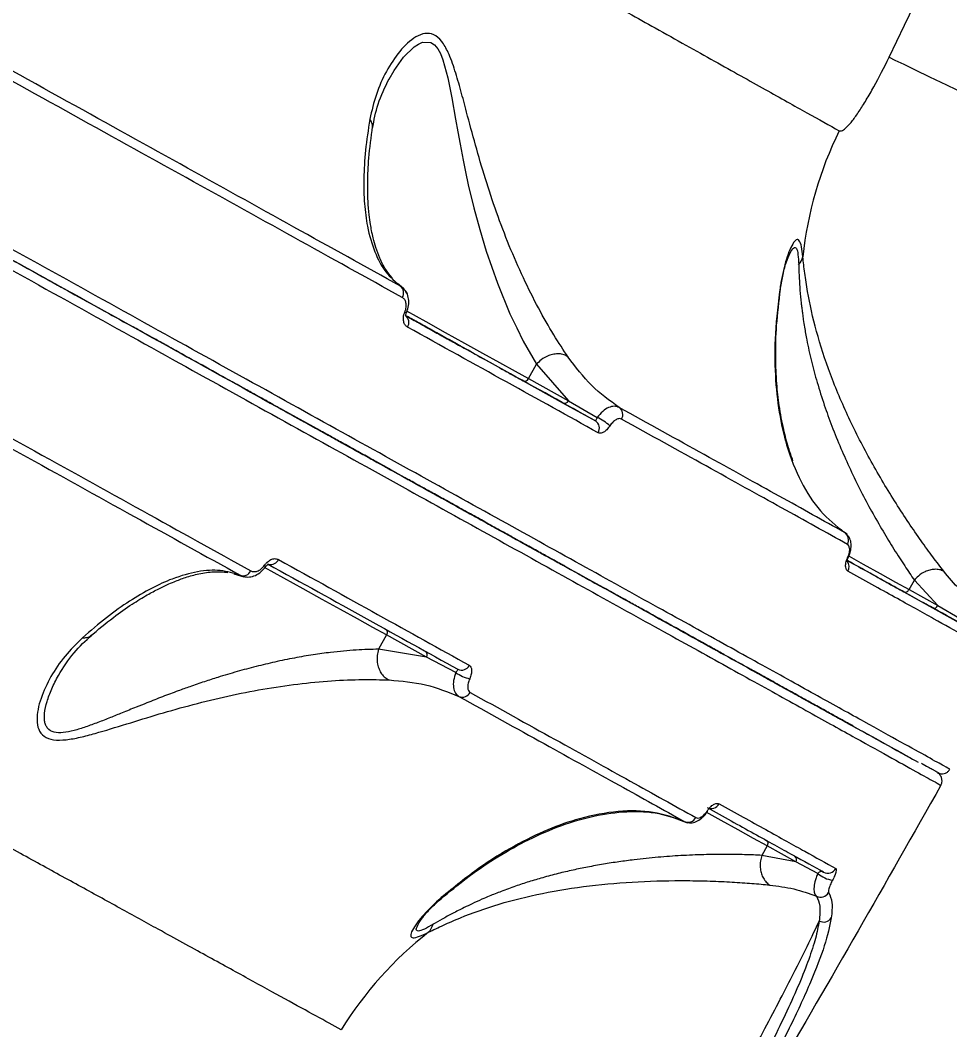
# Model space of a CAD drawing. Header units: millimetres. Extents: x -5713 to 5719, y -6024 to 5481.
# Drawn here: x 2126.2 to 2227.7, y 815.4 to 925.7 of the extents above; entities that cross this region are included whole.
import ezdxf

# ---------------------------------------------------------------- set-up
doc = ezdxf.new("R2010")
doc.units = ezdxf.units.MM
for name, color, linetype in [('DIKOM_ОБЪЕКТ', 7, 'Continuous'), ('DIKOM_РАЗМЕР_ЗОНА', 7, 'Continuous'), ('DIKOM_РАЗМЕР_ОБЪЕКТА', 7, 'Continuous')]:
    doc.layers.add(name, color=color, linetype=linetype)
doc.styles.add('style1', font='arial.ttf', dxfattribs={"width": 0.8})
doc.dimstyles.new('1-50', dxfattribs={"dimtxt": 300, "dimasz": 200, "dimexe": 100, "dimexo": 0, "dimgap": 100, "dimtad": 1, "dimdec": 0, "dimtxsty": 'style1', "dimcen": 0, "dimclrd": 7, "dimclre": 7, "dimadec": 1, "dimazin": 2, "dimtfac": 1, "dimtdec": 0, "dimtmove": 1, "dimatfit": 3, "dimfxl": 0, "dimlwd": 25, "dimlwe": 18, "dimarcsym": 0})

# ---------------------------------------------------------------- blocks, each defined once
blk = doc.blocks.new('*D16')
at = {"layer": 'Defpoints', "color": 0, "transparency": 16777216}
for p in [(2713.82, 2377.67), (-3598.04, -60.3), (-3598.04, -5183.86)]:
    blk.add_point(p, dxfattribs=at)
at = {"layer": 'DIKOM_РАЗМЕР_ОБЪЕКТА', "color": 7, "lineweight": 18, "transparency": 16777216}
for p, q in [((2713.82, 2377.67), (2713.82, -5283.86)), ((-3598.04, -60.3), (-3598.04, -5283.86))]:
    blk.add_line(p, q, dxfattribs=at)
at = {"layer": 'DIKOM_РАЗМЕР_ОБЪЕКТА', "color": 7, "lineweight": 25, "transparency": 16777216}
blk.add_line((2513.82, -5183.86), (-3398.04, -5183.86), dxfattribs=at)
at = {"layer": 'DIKOM_РАЗМЕР_ОБЪЕКТА', "color": 7, "transparency": 16777216}
for points in [[(-3398.04, -5150.53), (-3398.04, -5217.2), (-3598.04, -5183.86)], [(2513.82, -5150.53), (2513.82, -5217.2), (2713.82, -5183.86)]]:
    blk.add_solid(points, dxfattribs=at)
at = {"layer": 'DIKOM_РАЗМЕР_ОБЪЕКТА', "color": 0, "transparency": 16777216, "insert": (-444.93, -4930.59), "char_height": 300, "attachment_point": 5, "style": 'style1'}
blk.add_mtext('6300', dxfattribs=at)
blk = doc.blocks.new('*D15')
at = {"layer": 'Defpoints', "color": 0, "transparency": 16777216}
for p in [(-612.28, 3980.94), (4699.87, 3980.94), (684.19, -2271.39)]:
    blk.add_point(p, dxfattribs=at)
at = {"layer": 'DIKOM_РАЗМЕР_ОБЪЕКТА', "color": 7, "lineweight": 18, "transparency": 16777216}
for p, q in [((-612.28, 3980.94), (4799.87, 3980.94)), ((684.19, -2271.39), (4799.87, -2271.39))]:
    blk.add_line(p, q, dxfattribs=at)
at = {"layer": 'DIKOM_РАЗМЕР_ОБЪЕКТА', "color": 7, "lineweight": 25, "transparency": 16777216}
blk.add_line((4699.87, -2071.39), (4699.87, 3780.94), dxfattribs=at)
at = {"layer": 'DIKOM_РАЗМЕР_ОБЪЕКТА', "color": 7, "transparency": 16777216}
for points in [[(4666.54, 3780.94), (4733.21, 3780.94), (4699.87, 3980.94)], [(4666.54, -2071.39), (4733.21, -2071.39), (4699.87, -2271.39)]]:
    blk.add_solid(points, dxfattribs=at)
at = {"layer": 'DIKOM_РАЗМЕР_ОБЪЕКТА', "color": 0, "transparency": 16777216, "insert": (4446.7, 2209.88), "char_height": 300, "attachment_point": 5, "rotation": 90, "style": 'style1'}
blk.add_mtext('6250', dxfattribs=at)
blk = doc.blocks.new('*D14')
at = {"layer": 'Defpoints', "color": 0, "transparency": 16777216}
for p in [(3820.87, 1133.89), (-5713.04, -129.05), (3820.87, -5924.39)]:
    blk.add_point(p, dxfattribs=at)
at = {"layer": 'DIKOM_РАЗМЕР_ЗОНА', "color": 7, "lineweight": 18, "transparency": 16777216}
for p, q in [((3820.87, 1133.89), (3820.87, -6024.39)), ((-5713.04, -129.05), (-5713.04, -6024.39))]:
    blk.add_line(p, q, dxfattribs=at)
at = {"layer": 'DIKOM_РАЗМЕР_ЗОНА', "color": 7, "lineweight": 25, "transparency": 16777216}
blk.add_line((-5513.04, -5924.39), (3620.87, -5924.39), dxfattribs=at)
at = {"layer": 'DIKOM_РАЗМЕР_ЗОНА', "color": 7, "transparency": 16777216}
for points in [[(-5513.04, -5891.06), (-5513.04, -5957.73), (-5713.04, -5924.39)], [(3620.87, -5891.06), (3620.87, -5957.73), (3820.87, -5924.39)]]:
    blk.add_solid(points, dxfattribs=at)
at = {"layer": 'DIKOM_РАЗМЕР_ЗОНА', "color": 0, "transparency": 16777216, "insert": (-409.5, -5671.22), "char_height": 300, "attachment_point": 5, "style": 'style1'}
blk.add_mtext('9600', dxfattribs=at)
blk = doc.blocks.new('*D13')
at = {"layer": 'Defpoints', "color": 0, "transparency": 16777216}
for p in [(-612.24, 5480.95), (971.69, -4271.39), (5619.37, -4271.39)]:
    blk.add_point(p, dxfattribs=at)
at = {"layer": 'DIKOM_РАЗМЕР_ЗОНА', "color": 7, "lineweight": 18, "transparency": 16777216}
for p, q in [((-612.24, 5480.95), (5719.37, 5480.95)), ((971.69, -4271.39), (5719.37, -4271.39))]:
    blk.add_line(p, q, dxfattribs=at)
at = {"layer": 'DIKOM_РАЗМЕР_ЗОНА', "color": 7, "lineweight": 25, "transparency": 16777216}
blk.add_line((5619.37, 5280.95), (5619.37, -4071.39), dxfattribs=at)
at = {"layer": 'DIKOM_РАЗМЕР_ЗОНА', "color": 7, "transparency": 16777216}
for points in [[(5586.04, 5280.95), (5652.71, 5280.95), (5619.37, 5480.95)], [(5586.04, -4071.39), (5652.71, -4071.39), (5619.37, -4271.39)]]:
    blk.add_solid(points, dxfattribs=at)
at = {"layer": 'DIKOM_РАЗМЕР_ЗОНА', "color": 0, "transparency": 16777216, "insert": (5366.2, 2209.88), "char_height": 300, "attachment_point": 5, "rotation": 90, "style": 'style1'}
blk.add_mtext('9750', dxfattribs=at)

msp = doc.modelspace()

# ---------------------------------------------------------------- linework, layer by layer
at = {"layer": 'DIKOM_ОБЪЕКТ', "color": 7, "linetype": 'Continuous', "lineweight": 15}
for p, q in [((2168.08, 896.36), (2167.42, 896.92)), ((2209.19, 896.13), (2209.22, 896.28)), ((2181.72, 886.53), (2182.58, 888.09)), ((2182.58, 888.09), (2182.58, 888.09)), ((2182.58, 888.09), (2186.08, 884.11)), ((2181.14, 886.28), (2185.5, 883.86)), ((2181.72, 886.53), (2186.08, 884.11)), ((2186.08, 884.11), (2189.22, 882.27)), ((2158.96, 880.85), (2154.21, 883.48)), ((2185.5, 883.86), (2189.03, 881.9)), ((2216.49, 869.54), (2216.17, 869.77)), ((2149.52, 865.22), (2150.63, 864.89)), ((2150.23, 865.06), (2150.68, 864.92)), ((2189.94, 863.67), (2188.74, 864.34)), ((2223.27, 863.49), (2223.84, 864.51)), ((2223.84, 864.52), (2223.84, 864.51)), ((2223.84, 864.51), (2226.41, 861.75)), ((2222.69, 863.24), (2225.83, 861.5)), ((2223.27, 863.49), (2226.41, 861.75)), ((2225.83, 861.5), (2228.95, 859.77)), ((2226.41, 861.75), (2228.76, 860.37)), ((2166.2, 858.54), (2165.34, 856.98)), ((2170.57, 856.12), (2166.2, 858.54)), ((2165.34, 856.98), (2165.34, 856.98)), ((2170.57, 856.12), (2165.34, 856.98)), ((2173.79, 854.43), (2170.57, 856.12)), ((2198.72, 838.18), (2199.05, 838.09)), ((2207.76, 835.5), (2207.19, 834.48)), ((2210.89, 833.77), (2207.76, 835.5)), ((2207.19, 834.48), (2207.19, 834.48)), ((2210.89, 833.77), (2207.19, 834.48)), ((2213.31, 832.5), (2210.89, 833.77)), ((2213.92, 832.66), (2213.73, 832.77)), ((2213.92, 832.66), (2213.77, 832.68)), ((2172.51, 830.05), (2172.62, 830.15))]:
    msp.add_line(p, q, dxfattribs=at)
at = {"layer": 'DIKOM_ОБЪЕКТ', "color": 7, "linetype": 'Continuous', "lineweight": 15, "flags": 128}
for points in [[(2166.49, 919.2), (2167.03, 920.16), (2168.07, 921.6), (2169.21, 922.73), (2169.69, 923.05), (2170.13, 923.24), (2171.04, 923.22), (2171.45, 922.96), (2171.81, 922.53), (2172.1, 922), (2172.37, 921.32), (2172.91, 919.35), (2173.34, 917.16), (2173.75, 914.85), (2173.99, 913.47), (2174.24, 912.12), (2174.58, 910.36), (2174.84, 909.09), (2175.14, 907.68), (2175.74, 905.18), (2176.38, 902.8), (2177.09, 900.45), (2178.31, 896.94), (2179.69, 893.61), (2180.42, 892.05), (2181.14, 890.62), (2182.58, 888.09), (2182.58, 888.09)], [(2221.09, 921.61), (2221.72, 921.3), (2222.68, 920.84), (2223.94, 920.23), (2225.51, 919.47), (2227.36, 918.58), (2229.48, 917.56), (2231.84, 916.41), (2234.44, 915.16), (2237.23, 913.81), (2240.21, 912.37), (2243.34, 910.87), (2246.59, 909.3), (2249.93, 907.68), (2253.33, 906.04), (2256.77, 904.38)], [(2168.39, 893.92), (2168.39, 893.91), (2170.51, 892.74), (2172.63, 891.56), (2174.71, 890.41), (2176.7, 889.31), (2178.56, 888.28), (2180.24, 887.34), (2181.72, 886.53)], [(2168.21, 893.79), (2168.27, 893.78), (2168.32, 893.77), (2168.36, 893.77), (2168.39, 893.77), (2168.41, 893.78), (2168.41, 893.79)], [(2216.72, 867.13), (2218.25, 866.27), (2220.11, 865.24), (2221.8, 864.31), (2223.27, 863.49)], [(2152.88, 866.14), (2152.93, 866.1), (2152.96, 866.06), (2152.98, 866.02), (2153, 866), (2152.99, 865.98), (2152.99, 865.98)], [(2166.2, 858.54), (2164.73, 859.36), (2163.04, 860.29), (2161.19, 861.32), (2159.2, 862.42), (2157.12, 863.57), (2155, 864.75), (2152.89, 865.92)], [(2207.76, 835.5), (2206.28, 836.32), (2204.6, 837.26), (2202.74, 838.29), (2201.12, 839.18)]]:
    msp.add_lwpolyline(points, dxfattribs=at)
at = {"layer": 'DIKOM_ОБЪЕКТ', "color": 7, "linetype": 'Continuous', "lineweight": 15}
for centre, radius, start, end in [((1168.94, 1429.62), 1168.37, 334.22698, 358.53069), ((2251.89, 895.64), 40.44, 153.6751, 174.0489), ((2209.85, 900.24), 1.87, 316.5918, 347.3577), ((2167.15, 895.89), 0.93, 326.7874, 51.7643), ((2167.73, 892.66), 0.922, 326.4618, 54.9117), ((2185.66, 884.28), 0.454, 249.258, 337.3702), ((2191.06, 882.6), 0.951, 328.5224, 54.4672), ((2188.51, 881.11), 0.943, 328.0932, 57.0874), ((2187.37, 878.09), 4.58, 45.4659, 66.1854), ((2215.68, 868.92), 0.977, 330.3698, 56.9132), ((2153.56, 867.18), 0.951, 257.803, 334.7701), ((2215.72, 865.98), 0.999, 330.9161, 38.4223), ((2216.57, 867.07), 0.0781, 263.93, 323.4347), ((2150.54, 865.93), 0.93, 250.2355, 335.2126), ((2225.99, 861.93), 0.454, 249.258, 337.3702), ((2170.2, 856.38), 0.454, 324.6297, 52.7422), ((2176.36, 858.21), 4.58, 235.8143, 256.5345), ((2174.4, 855.64), 0.943, 244.9124, 333.9068), ((2174.49, 852.7), 0.951, 247.5327, 333.4776), ((2225.87, 842.62), 1, 45.4999, 61), ((2226.84, 844.37), 1, 241, 256.5001), ((2201.66, 840.57), 0.976, 242.4187, 331.7281), ((2201.17, 839.29), 0.0781, 338.5659, 38.0709), ((2199.13, 839.07), 0.977, 245.0867, 331.6302), ((2210.52, 834.03), 0.454, 324.6297, 52.7422), ((2215.36, 834.82), 3.09, 228.5941, 261.5105), ((2214.4, 833.53), 0.993, 241.3774, 330.7032), ((2213.61, 830.92), 1.01, 243.769, 329.6784), ((2169.48, 827.42), 1.87, 314.6423, 345.4083), ((2213.92, 828.22), 1.02, 242.282, 326.3849), ((2195.67, 794.2), 40.44, 127.9511, 148.3249)]:
    msp.add_arc(centre, radius, start, end, dxfattribs=at)
for points, knots in [([(1767.39, 1165.68), (1771.96, 1163.09), (1781.1, 1157.88), (1795.1, 1149.92), (1809.31, 1141.86), (1823.72, 1133.68), (1837.38, 1125.95), (1850.27, 1118.65), (1862.36, 1111.82), (1874.58, 1104.91), (1886.91, 1097.95), (1899.34, 1090.94), (1911.63, 1084.01), (1923.77, 1077.17), (1935.77, 1070.41), (1947.83, 1063.63), (1959.91, 1056.83), (1972.01, 1050.03), (1983.34, 1043.66), (1993.9, 1037.73), (2003.69, 1032.23), (2013.45, 1026.76), (2023.17, 1021.3), (2032.83, 1015.88), (2042.43, 1010.49), (2053.89, 1004.07), (2067.1, 996.67), (2081.86, 988.4), (2096.25, 980.34), (2108.18, 973.66), (2117.85, 968.25), (2125.42, 964.01), (2132.81, 959.88), (2139.99, 955.86), (2146.96, 951.96), (2153.69, 948.2), (2160.86, 944.19), (2168.34, 940.01), (2175.97, 935.74), (2183.08, 931.76), (2189.65, 928.09), (2196.08, 924.5), (2202.18, 921.09), (2207.7, 918.01), (2212.32, 915.43), (2214.54, 914.19), (2215.65, 913.57)], [0, 0, 0, 0, 0.024718, 0.049515, 0.074391, 0.099345, 0.124377, 0.144774, 0.16533, 0.186043, 0.206915, 0.227945, 0.249133, 0.269402, 0.289871, 0.31054, 0.331409, 0.352479, 0.373749, 0.391165, 0.408738, 0.426465, 0.444349, 0.462387, 0.480582, 0.498931, 0.528679, 0.558843, 0.589422, 0.620418, 0.638318, 0.656354, 0.674526, 0.692834, 0.711278, 0.729858, 0.748574, 0.773322, 0.798256, 0.823376, 0.848682, 0.874173, 0.905376, 0.936748, 0.968289, 1, 1, 1, 1]), ([(2227.71, 843.88), (2227.58, 843.95), (2227.32, 844.1), (2225.46, 845.13), (2222.55, 846.74), (2218.53, 848.97), (2213.47, 851.78), (2207.4, 855.14), (2200.37, 859.04), (2192.43, 863.44), (2183.61, 868.32), (2173.98, 873.66), (2163.58, 879.43), (2152.46, 885.59), (2140.68, 892.12), (2128.27, 899), (2115.31, 906.19), (2101.83, 913.66), (2087.88, 921.39), (2073.52, 929.35), (2058.8, 937.51), (2046.4, 944.39), (2036.54, 949.85), (2029.37, 953.82), (2022.15, 957.82), (2014.9, 961.85), (2007.6, 965.89), (2000.28, 969.95), (1990.91, 975.14), (1979.45, 981.49), (1965.87, 989.02), (1950.65, 997.46), (1933.78, 1006.81), (1915.29, 1017.06), (1896.93, 1027.24), (1878.73, 1037.32), (1862.06, 1046.57), (1846.87, 1054.99), (1833.1, 1062.62), (1819.39, 1070.22), (1805.75, 1077.78), (1792.2, 1085.29), (1778.76, 1092.74), (1763.69, 1101.09), (1747.06, 1110.31), (1729.02, 1120.31), (1711.37, 1130.09), (1694.12, 1139.66), (1683.01, 1145.81), (1677.46, 1148.89)], [0, 0, 0, 0, 0.027136, 0.05405, 0.080742, 0.107213, 0.133462, 0.15949, 0.185295, 0.210879, 0.236242, 0.261383, 0.286302, 0.310999, 0.335475, 0.35973, 0.383762, 0.407573, 0.431162, 0.45453, 0.477675, 0.5006, 0.511239, 0.521823, 0.532353, 0.542828, 0.553249, 0.563615, 0.573926, 0.592688, 0.611267, 0.629662, 0.654449, 0.678895, 0.703, 0.726764, 0.750187, 0.768171, 0.786133, 0.804073, 0.821992, 0.83989, 0.857766, 0.875621, 0.900581, 0.925499, 0.950374, 0.975208, 1, 1, 1, 1]), ([(1677.41, 1147.77), (1683.05, 1144.65), (1694.28, 1138.42), (1711.69, 1128.77), (1729.39, 1118.96), (1747.41, 1108.97), (1765.72, 1098.82), (1784.35, 1088.5), (1803.23, 1078.03), (1822.29, 1067.46), (1841.41, 1056.87), (1860.53, 1046.27), (1879.61, 1035.69), (1898.67, 1025.13), (1917.66, 1014.6), (1936.56, 1004.13), (1955.22, 993.78), (1973.57, 983.61), (1991.58, 973.63), (2009.24, 963.84), (2026.54, 954.25), (2043.42, 944.89), (2059.79, 935.81), (2075.58, 927.07), (2090.73, 918.67), (2105.24, 910.62), (2119.11, 902.93), (2132.32, 895.61), (2144.8, 888.69), (2156.48, 882.22), (2167.31, 876.22), (2177.3, 870.68), (2186.44, 865.61), (2194.7, 861.03), (2202.06, 856.95), (2208.48, 853.4), (2213.94, 850.37), (2218.37, 847.91), (2221.5, 846.18), (2222.75, 845.49), (2223.21, 845.23)], [0, 0, 0, 0, 0.026845, 0.053554, 0.080148, 0.106639, 0.133148, 0.159719, 0.186435, 0.213167, 0.239825, 0.26636, 0.292883, 0.319388, 0.346021, 0.372754, 0.399496, 0.426043, 0.452572, 0.479138, 0.505751, 0.532491, 0.55922, 0.585817, 0.612358, 0.638855, 0.665371, 0.692066, 0.718814, 0.745472, 0.77199, 0.798526, 0.825121, 0.851698, 0.878392, 0.905117, 0.93168, 0.958109, 0.98452, 1, 1, 1, 1]), ([(1676.49, 1147.14), (1682.05, 1144.06), (1693.17, 1137.9), (1710.45, 1128.32), (1728.12, 1118.52), (1746.19, 1108.51), (1764.59, 1098.3), (1783.29, 1087.94), (1802.23, 1077.44), (1821.36, 1066.84), (1840.62, 1056.16), (1857.79, 1046.65), (1872.83, 1038.31), (1885.78, 1031.13), (1898.83, 1023.89), (1911.97, 1016.61), (1925.16, 1009.3), (1938.4, 1001.96), (1953.46, 993.61), (1970.3, 984.28), (1988.81, 974.02), (2007.19, 963.83), (2025.38, 953.75), (2039.31, 946.03), (2049.18, 940.55), (2055.17, 937.23), (2061.12, 933.94), (2067.01, 930.67), (2072.84, 927.44), (2078.62, 924.24), (2087.69, 919.21), (2099.85, 912.47), (2114.22, 904.5), (2127.58, 897.1), (2139.95, 890.24), (2151.71, 883.72), (2162.8, 877.58), (2173.17, 871.83), (2182.77, 866.5), (2191.56, 861.63), (2199.48, 857.24), (2206.49, 853.36), (2212.54, 850), (2217.59, 847.21), (2221.59, 844.98), (2224.49, 843.38), (2226.35, 842.35), (2226.61, 842.2), (2226.74, 842.13)], [0, 0, 0, 0, 0.024824, 0.04969, 0.074599, 0.09955, 0.124544, 0.14958, 0.174658, 0.199779, 0.224942, 0.250148, 0.266867, 0.28376, 0.300827, 0.318069, 0.335486, 0.353077, 0.370843, 0.396007, 0.421513, 0.447361, 0.473551, 0.500084, 0.509217, 0.518386, 0.52759, 0.536829, 0.546104, 0.555414, 0.564759, 0.590639, 0.616785, 0.640787, 0.66501, 0.689454, 0.714118, 0.739003, 0.764109, 0.789436, 0.814984, 0.840752, 0.866742, 0.892952, 0.919383, 0.946034, 0.972907, 1, 1, 1, 1]), ([(1728.75, 1119.32), (1728.91, 1119.23), (1734.92, 1115.9), (1747.12, 1109.13), (1765.36, 1099.02), (1783.98, 1088.7), (1802.85, 1078.24), (1821.89, 1067.69), (1840.99, 1057.1), (1860.11, 1046.5), (1879.22, 1035.91), (1898.29, 1025.34), (1917.3, 1014.8), (1936.2, 1004.32), (1954.86, 993.98), (1973.2, 983.82), (1991.19, 973.84), (2008.85, 964.05), (2026.15, 954.46), (2043.04, 945.1), (2059.43, 936.02), (2075.23, 927.26), (2090.4, 918.85), (2104.92, 910.8), (2118.81, 903.1), (2132.04, 895.77), (2144.54, 888.84), (2156.23, 882.36), (2167.09, 876.34), (2177.1, 870.79), (2186.26, 865.72), (2194.54, 861.13), (2201.92, 857.03), (2208.36, 853.46), (2213.84, 850.42), (2218.33, 847.94), (2221.91, 845.96), (2223.46, 845.09), (2224.24, 844.66)], [0, 0, 0, 0, 0.000753, 0.029105, 0.057476, 0.085991, 0.11468, 0.143336, 0.171866, 0.200415, 0.228901, 0.257368, 0.285984, 0.314698, 0.343356, 0.371819, 0.400264, 0.428755, 0.457306, 0.486001, 0.514699, 0.543253, 0.571744, 0.600188, 0.628651, 0.657305, 0.686019, 0.714638, 0.743106, 0.771594, 0.800141, 0.828668, 0.857327, 0.886033, 0.914587, 0.94304, 0.971474, 1, 1, 1, 1]), ([(2161.25, 815.43), (2160.38, 815.91), (2158.65, 816.87), (2155.22, 818.75), (2151.22, 820.95), (2146.6, 823.49), (2141.85, 826.1), (2137.14, 828.69), (2132.63, 831.17), (2127.84, 833.8), (2122.78, 836.58), (2117.45, 839.51), (2111.86, 842.58), (2104.36, 846.71), (2094.65, 852.04), (2082.39, 858.78), (2069.49, 865.86), (2057.89, 872.23), (2047.95, 877.69), (2039.86, 882.13), (2031.63, 886.64), (2023.27, 891.23), (2014.79, 895.87), (2006.22, 900.58), (1996.77, 905.76), (1986.42, 911.43), (1975.14, 917.6), (1963.78, 923.82), (1952.35, 930.08), (1940.88, 936.36), (1929.16, 942.77), (1917.2, 949.31), (1905.01, 955.97), (1892.84, 962.62), (1880.7, 969.25), (1868.6, 975.84), (1855.52, 982.98), (1841.45, 990.65), (1826.42, 998.83), (1811.53, 1006.93), (1796.81, 1014.93), (1780.86, 1023.59), (1763.7, 1032.89), (1745.42, 1042.79), (1727.44, 1052.51), (1715.74, 1058.82), (1709.91, 1061.97)], [0, 0, 0, 0, 0.025176, 0.050246, 0.075209, 0.100066, 0.124817, 0.142987, 0.161064, 0.179046, 0.196935, 0.21473, 0.232431, 0.250038, 0.282696, 0.314938, 0.346764, 0.378175, 0.395939, 0.413567, 0.43106, 0.448418, 0.465639, 0.482725, 0.499676, 0.521074, 0.542261, 0.563236, 0.583999, 0.604551, 0.624891, 0.646178, 0.667264, 0.688149, 0.708834, 0.729318, 0.749601, 0.775048, 0.800265, 0.825253, 0.850012, 0.874541, 0.906095, 0.937523, 0.968825, 1, 1, 1, 1]), ([(2068.45, 931.02), (2072.22, 928.93), (2080.37, 924.41), (2092.22, 917.84), (2104.09, 911.26), (2115.32, 905.04), (2125.77, 899.25), (2133.59, 894.91), (2137.64, 892.66), (2138.74, 892.05)], [0, 0, 0, 0, 0.137685, 0.297598, 0.458585, 0.619919, 0.780711, 0.940657, 1, 1, 1, 1]), ([(2167.72, 896.62), (2163.9, 898.74), (2156.27, 902.97), (2143.79, 909.89), (2130.64, 917.18), (2121.25, 922.39), (2116.55, 924.99)], [0, 0, 0, 0, 0.25035, 0.499999, 0.749649, 1, 1, 1, 1]), ([(2167.93, 895.38), (2164.03, 897.54), (2156.29, 901.83), (2143.68, 908.82), (2130.56, 916.1), (2121.25, 921.25), (2116.63, 923.82)], [0, 0, 0, 0, 0.25449, 0.505986, 0.75449, 1, 1, 1, 1]), ([(2186.04, 888.87), (2185.53, 889.65), (2184.5, 891.19), (2182.79, 894.19), (2181.13, 897.48), (2179.58, 901.02), (2178.2, 904.67), (2176.98, 908.36), (2175.9, 912.04), (2175.05, 915.25), (2174.33, 917.97), (2173.69, 920.19), (2173.02, 922.05), (2172.26, 923.41), (2171.39, 924.17), (2170.41, 924.28), (2169.1, 923.76), (2167.6, 922.33), (2166.15, 920.11), (2165.02, 917.6), (2164.6, 915.76), (2164.39, 914.85)], [0, 0, 0, 0, 0.061278, 0.122055, 0.183142, 0.244031, 0.305481, 0.366622, 0.428209, 0.490563, 0.532096, 0.573953, 0.616803, 0.649334, 0.682138, 0.714994, 0.747559, 0.811583, 0.875036, 0.937617, 1, 1, 1, 1]), ([(2215.65, 913.57), (2215.75, 913.56), (2215.95, 913.53), (2216.46, 913.94), (2217.08, 914.65), (2217.8, 915.67), (2218.59, 916.92), (2219.7, 918.84), (2220.54, 920.5), (2221.09, 921.61)], [0, 0, 0, 0, 0.12487, 0.250159, 0.374719, 0.500088, 0.62489, 0.750094, 1, 1, 1, 1]), ([(2164.68, 913.83), (2164.85, 914.73), (2165.19, 916.59), (2166.04, 918.34), (2166.49, 919.25)], [0, 0, 0, 0, 0.479726, 1, 1, 1, 1]), ([(2164.39, 914.85), (2164.21, 913.69), (2163.86, 911.4), (2163.69, 908.33), (2163.76, 905.56), (2164.13, 902.83), (2164.87, 900.28), (2166.06, 898.06), (2167.17, 897.1), (2167.72, 896.62)], [0, 0, 0, 0, 0.125085, 0.249504, 0.373783, 0.498946, 0.666815, 0.833898, 1, 1, 1, 1]), ([(2164.65, 913.86), (2164.66, 913.89), (2164.72, 914.06), (2164.65, 914.4), (2164.48, 914.7), (2164.39, 914.85)], [0, 0, 0, 0, 0.07159, 0.544467, 1, 1, 1, 1]), ([(2166.81, 897.52), (2166.57, 897.82), (2166.08, 898.43), (2165.5, 899.57), (2165.06, 900.74), (2164.77, 901.77), (2164.59, 902.62), (2164.43, 903.45), (2164.29, 904.51), (2164.17, 906.01), (2164.13, 908.04), (2164.24, 910.7), (2164.53, 912.86), (2164.69, 914.03)], [0, 0, 0, 0, 0.104442, 0.218092, 0.311912, 0.385535, 0.438877, 0.481928, 0.543796, 0.626228, 0.729352, 0.853763, 1, 1, 1, 1]), ([(2211.67, 899.83), (2211.62, 900.21), (2211.53, 900.99), (2211.3, 901.68), (2210.96, 901.77), (2210.56, 901.28), (2210.15, 900.39), (2209.65, 898.93), (2209.38, 897.56), (2209.21, 896.66)], [0, 0, 0, 0, 0.125319, 0.252242, 0.379656, 0.506419, 0.631285, 0.755611, 1, 1, 1, 1]), ([(2210.27, 900.23), (2210.4, 900.45), (2210.68, 900.89), (2210.99, 900.83), (2211.15, 900.13), (2211.19, 899.34), (2211.21, 898.95)], [0, 0, 0, 0, 0.2469, 0.498021, 0.749293, 1, 1, 1, 1]), ([(2209.21, 896.2), (2209.29, 896.71), (2209.45, 897.75), (2209.82, 899.22), (2210.14, 899.93), (2210.29, 900.27)], [0, 0, 0, 0, 0.319733, 0.664841, 1, 1, 1, 1]), ([(2227.05, 865.5), (2226.66, 866), (2225.89, 867), (2224.59, 868.8), (2223.23, 870.77), (2221.38, 873.6), (2219.09, 877.44), (2216.62, 882.23), (2214.59, 887.04), (2213.07, 891.73), (2212.26, 895.39), (2211.86, 898.08), (2211.73, 899.24), (2211.67, 899.83)], [0, 0, 0, 0, 0.063076, 0.125366, 0.18785, 0.2506, 0.375303, 0.499227, 0.623832, 0.74854, 0.873913, 0.936527, 1, 1, 1, 1]), ([(2211.21, 898.95), (2211.22, 898.58), (2211.25, 897.81), (2211.32, 896.51), (2211.41, 895.44), (2211.5, 894.64), (2211.56, 894.13), (2211.63, 893.57), (2211.72, 892.9), (2211.87, 891.96), (2212.14, 890.46), (2212.58, 888.45), (2213.22, 886.08), (2213.97, 883.7), (2214.84, 881.29), (2215.79, 878.94), (2216.86, 876.56), (2217.99, 874.26), (2219.19, 871.99), (2220.41, 869.86), (2221.63, 867.86), (2222.8, 866.04), (2223.5, 865.02), (2223.84, 864.52)], [0, 0, 0, 0, 0.040195, 0.081734, 0.124886, 0.13859, 0.153554, 0.169778, 0.187263, 0.211307, 0.250046, 0.312508, 0.374958, 0.440099, 0.500004, 0.563877, 0.624368, 0.688335, 0.749545, 0.813309, 0.874802, 0.938231, 1, 1, 1, 1]), ([(2168.52, 895.53), (2168.52, 895.54), (2168.5, 895.81), (2168.23, 896.22), (2167.89, 896.49), (2167.72, 896.62)], [0, 0, 0, 0, 0.01481, 0.512597, 1, 1, 1, 1]), ([(2168.41, 893.79), (2168.49, 894.02), (2168.65, 894.5), (2168.65, 895.23), (2168.46, 895.89), (2168.17, 896.22), (2168.03, 896.39)], [0, 0, 0, 0, 0.244743, 0.494881, 0.747275, 1, 1, 1, 1]), ([(2209.21, 896.66), (2208.99, 894.88), (2208.55, 891.33), (2208.6, 886.82), (2209.03, 882.77), (2209.93, 878.83), (2211.39, 875.16), (2213.48, 871.91), (2215.3, 870.46), (2216.21, 869.74)], [0, 0, 0, 0, 0.12463, 0.248553, 0.373164, 0.498894, 0.665764, 0.832647, 1, 1, 1, 1]), ([(2210.59, 877.54), (2210.42, 878.01), (2210.04, 879.1), (2209.52, 881.08), (2209.09, 883.42), (2208.79, 886.05), (2208.67, 888.95), (2208.74, 892.31), (2209.07, 894.94), (2209.23, 896.28)], [0, 0, 0, 0, 0.102476, 0.233889, 0.390475, 0.523978, 0.671394, 0.833291, 1, 1, 1, 1]), ([(2209.22, 896.28), (2209.22, 896.3), (2209.25, 896.42), (2209.23, 896.55), (2209.21, 896.66)], [0, 0, 0, 0, 0.164129, 1, 1, 1, 1]), ([(2168.21, 893.79), (2168.24, 893.88), (2168.31, 894.06), (2168.38, 894.41), (2168.35, 894.81), (2168.2, 895.18), (2168.02, 895.31), (2167.93, 895.38)], [0, 0, 0, 0, 0.123913, 0.250335, 0.499629, 0.74936, 1, 1, 1, 1]), ([(2100.09, 893.97), (2104.71, 891.41), (2114.02, 886.25), (2127.14, 878.98), (2139.75, 871.99), (2147.49, 867.7), (2151.39, 865.54)], [0, 0, 0, 0, 0.24551, 0.494014, 0.74551, 1, 1, 1, 1]), ([(2099.05, 893.42), (2103.75, 890.81), (2113.14, 885.61), (2126.29, 878.32), (2138.77, 871.4), (2146.41, 867.18), (2150.23, 865.06)], [0, 0, 0, 0, 0.250351, 0.500001, 0.74965, 1, 1, 1, 1]), ([(2168.5, 892.15), (2168.4, 892.22), (2168.22, 892.36), (2168.06, 892.74), (2168.04, 893.15), (2168.1, 893.51), (2168.17, 893.7), (2168.21, 893.79)], [0, 0, 0, 0, 0.250605, 0.50032, 0.749671, 0.876418, 1, 1, 1, 1]), ([(2189.03, 881.9), (2185.79, 883.7), (2179.32, 887.28), (2171.95, 891.37), (2168.26, 893.42)], [0, 0, 0, 0, 0.499999, 1, 1, 1, 1]), ([(2174.32, 890.06), (2174.26, 890.09), (2174.14, 890.16), (2173.23, 890.66), (2171.93, 891.38), (2170.39, 892.23), (2169.07, 892.97), (2168.46, 893.31), (2168.26, 893.42)], [0, 0, 0, 0, 0.182356, 0.364712, 0.547069, 0.729425, 0.911781, 1, 1, 1, 1]), ([(2168.26, 893.42), (2168.46, 893.31), (2169.07, 892.97), (2170.39, 892.23), (2171.93, 891.38), (2173.23, 890.66), (2174.14, 890.16), (2174.26, 890.09), (2174.32, 890.06)], [0, 0, 0, 0, 0.088219, 0.270575, 0.452932, 0.635288, 0.817644, 1, 1, 1, 1]), ([(2168.26, 893.42), (2168.94, 893.04), (2170.46, 892.19), (2172.85, 890.87), (2175.31, 889.51), (2177.56, 888.26), (2179.54, 887.16), (2180.61, 886.57), (2181.14, 886.28)], [0, 0, 0, 0, 0.142859, 0.319725, 0.496592, 0.670583, 0.839094, 1, 1, 1, 1]), ([(2168.28, 893.48), (2168.29, 893.48), (2168.32, 893.47), (2168.33, 893.57), (2168.37, 893.68), (2168.39, 893.75), (2168.41, 893.79)], [0, 0, 0, 0, 0.366488, 0.694699, 0.849239, 1, 1, 1, 1]), ([(2146.47, 887.77), (2145.48, 888.32), (2143.95, 889.16), (2142.12, 890.18), (2140.86, 890.88), (2139.83, 891.45), (2138.93, 891.95), (2138.41, 892.24), (2138.6, 892.13), (2138.6, 892.13)], [0, 0, 0, 0, 0.23893, 0.367549, 0.498899, 0.630248, 0.758868, 0.997798, 1, 1, 1, 1]), ([(2189.31, 880.61), (2186.06, 882.42), (2179.57, 886.01), (2172.17, 890.11), (2168.5, 892.15)], [0, 0, 0, 0, 0.502437, 1, 1, 1, 1]), ([(2186.04, 888.87), (2185.9, 888.97), (2185.61, 889.15), (2185.06, 889.25), (2184.48, 889.21), (2183.8, 889.02), (2183.12, 888.65), (2182.74, 888.25), (2182.58, 888.09)], [0, 0, 0, 0, 0.157484, 0.315518, 0.467206, 0.606843, 0.836571, 1, 1, 1, 1]), ([(2191.61, 883.37), (2190.57, 884.12), (2188.48, 885.63), (2186.86, 887.79), (2186.04, 888.87)], [0, 0, 0, 0, 0.499146, 1, 1, 1, 1]), ([(2154.33, 883.41), (2154.34, 883.41), (2154.52, 883.31), (2154, 883.59), (2153.1, 884.09), (2152.07, 884.67), (2150.81, 885.36), (2148.98, 886.38), (2147.46, 887.22), (2146.47, 887.77)], [0, 0, 0, 0, 0.002079, 0.241038, 0.369674, 0.501039, 0.632405, 0.761041, 1, 1, 1, 1]), ([(2154.21, 883.48), (2154.85, 883.12), (2156.53, 882.2), (2158.03, 881.36), (2158.96, 880.85)], [0, 0, 0, 0, 0.385183, 1, 1, 1, 1]), ([(2154.36, 883.4), (2156.29, 882.33), (2160.75, 879.86), (2166.78, 876.51), (2172.59, 873.29), (2177.5, 870.57), (2181.54, 868.33), (2184.71, 866.58), (2186.98, 865.32), (2188.41, 864.52), (2188.61, 864.41), (2188.71, 864.36)], [0, 0, 0, 0, 0.087662, 0.202962, 0.318452, 0.433331, 0.547805, 0.6622, 0.776966, 0.892179, 1, 1, 1, 1]), ([(2191.61, 883.37), (2191.44, 883.44), (2191.1, 883.56), (2190.46, 883.4), (2189.79, 882.98), (2189.41, 882.51), (2189.22, 882.27)], [0, 0, 0, 0, 0.245666, 0.492912, 0.743924, 1, 1, 1, 1]), ([(2216.21, 869.74), (2213.91, 871.01), (2209.32, 873.56), (2201.1, 878.11), (2194.78, 881.62), (2191.61, 883.37)], [0, 0, 0, 0, 0.333511, 0.666488, 1, 1, 1, 1]), ([(2189.22, 882.27), (2189.21, 882.25), (2189.18, 882.19), (2189.13, 882.09), (2189.07, 881.99), (2189.03, 881.92), (2189.03, 881.91), (2189.03, 881.9)], [0, 0, 0, 0, 0.102386, 0.211698, 0.452353, 0.719373, 1, 1, 1, 1]), ([(2191.87, 882.1), (2191.79, 882.13), (2191.62, 882.19), (2191.28, 882.06), (2190.91, 881.79), (2190.69, 881.5), (2190.58, 881.35)], [0, 0, 0, 0, 0.250098, 0.500033, 0.75005, 1, 1, 1, 1]), ([(2216.53, 868.43), (2214.2, 869.72), (2209.58, 872.29), (2201.33, 876.86), (2195.02, 880.36), (2191.87, 882.1)], [0, 0, 0, 0, 0.336006, 0.669339, 1, 1, 1, 1]), ([(2190.58, 881.35), (2190.48, 881.21), (2190.26, 880.92), (2189.9, 880.65), (2189.57, 880.53), (2189.4, 880.58), (2189.31, 880.61)], [0, 0, 0, 0, 0.250264, 0.500022, 0.749912, 1, 1, 1, 1]), ([(2176.96, 870.87), (2176.43, 871.17), (2175.33, 871.77), (2173.7, 872.68), (2172.13, 873.55), (2170.73, 874.32), (2169.59, 874.95), (2168.78, 875.4), (2168.31, 875.66), (2168.16, 875.75), (2168.31, 875.66), (2168.78, 875.4), (2169.59, 874.95), (2170.73, 874.32), (2172.13, 873.55), (2173.7, 872.68), (2175.33, 871.77), (2176.43, 871.17), (2176.96, 870.87)], [0, 0, 0, 0, 0.058258, 0.120006, 0.18432, 0.25, 0.31568, 0.379994, 0.441742, 0.5, 0.558258, 0.620006, 0.68432, 0.75, 0.81568, 0.879994, 0.941742, 1, 1, 1, 1]), ([(2176.96, 870.87), (2177.49, 870.57), (2178.59, 869.97), (2180.22, 869.06), (2181.79, 868.19), (2183.19, 867.42), (2184.32, 866.79), (2185.14, 866.34), (2185.6, 866.08), (2185.75, 865.99), (2185.6, 866.08), (2185.14, 866.34), (2184.32, 866.79), (2183.19, 867.42), (2181.79, 868.19), (2180.22, 869.06), (2178.59, 869.97), (2177.49, 870.57), (2176.96, 870.87)], [0, 0, 0, 0, 0.058258, 0.120006, 0.18432, 0.25, 0.31568, 0.379994, 0.441742, 0.5, 0.558258, 0.620006, 0.68432, 0.75, 0.81568, 0.879994, 0.941742, 1, 1, 1, 1]), ([(2216.64, 867.03), (2216.69, 867.16), (2216.8, 867.42), (2216.93, 867.92), (2216.97, 868.48), (2216.83, 869.1), (2216.57, 869.41), (2216.43, 869.57)], [0, 0, 0, 0, 0.132155, 0.261799, 0.511709, 0.75658, 1, 1, 1, 1]), ([(2216.56, 867), (2216.61, 867.1), (2216.69, 867.3), (2216.78, 867.67), (2216.79, 868.01), (2216.7, 868.3), (2216.59, 868.39), (2216.53, 868.43)], [0, 0, 0, 0, 0.120037, 0.25059, 0.500267, 0.749776, 1, 1, 1, 1]), ([(2152.88, 866.14), (2152.94, 866.22), (2153.06, 866.38), (2153.34, 866.63), (2153.7, 866.83), (2154.1, 866.9), (2154.32, 866.81), (2154.43, 866.77)], [0, 0, 0, 0, 0.123569, 0.250444, 0.500156, 0.749998, 1, 1, 1, 1]), ([(2153.23, 866.3), (2156.92, 864.26), (2164.29, 860.17), (2170.76, 856.58), (2174, 854.79)], [0, 0, 0, 0, 0.500001, 1, 1, 1, 1]), ([(2154.43, 866.77), (2158.11, 864.73), (2165.5, 860.63), (2171.99, 857.04), (2175.24, 855.23)], [0, 0, 0, 0, 0.497563, 1, 1, 1, 1]), ([(2216.59, 865.49), (2216.53, 865.54), (2216.42, 865.64), (2216.33, 865.93), (2216.34, 866.3), (2216.43, 866.68), (2216.52, 866.89), (2216.56, 867)], [0, 0, 0, 0, 0.250253, 0.499696, 0.749379, 0.880544, 1, 1, 1, 1]), ([(2216.49, 866.58), (2216.5, 866.59), (2216.5, 866.6), (2216.51, 866.68), (2216.54, 866.79), (2216.59, 866.92), (2216.62, 866.99), (2216.64, 867.03)], [0, 0, 0, 0, 0.248017, 0.505298, 0.756572, 0.878818, 1, 1, 1, 1]), ([(2216.55, 866.65), (2216.65, 866.59), (2217.56, 866.09), (2219.11, 865.23), (2221.1, 864.12), (2222.17, 863.53), (2222.69, 863.24)], [0, 0, 0, 0, 0.040771, 0.372305, 0.693397, 1, 1, 1, 1]), ([(2228.95, 859.77), (2227.89, 860.36), (2225.76, 861.54), (2221.61, 863.84), (2218.2, 865.73), (2216.55, 866.65)], [0, 0, 0, 0, 0.340244, 0.680536, 1, 1, 1, 1]), ([(2150.23, 865.06), (2149.53, 865.27), (2148.13, 865.7), (2145.62, 865.53), (2143.08, 864.82), (2140.57, 863.69), (2138.17, 862.28), (2135.66, 860.51), (2133.89, 858.98), (2133.01, 858.22)], [0, 0, 0, 0, 0.166653, 0.332513, 0.499562, 0.625029, 0.749784, 0.874868, 1, 1, 1, 1]), ([(2133.86, 858.4), (2134.71, 859.11), (2136.28, 860.42), (2138.34, 861.86), (2139.99, 862.87), (2141.24, 863.55), (2142.21, 864.01), (2143.19, 864.43), (2144.37, 864.87), (2145.83, 865.26), (2147.41, 865.5), (2148.38, 865.41), (2148.89, 865.37)], [0, 0, 0, 0, 0.137823, 0.255513, 0.352509, 0.429422, 0.486443, 0.538942, 0.623659, 0.731456, 0.861627, 1, 1, 1, 1]), ([(2150.59, 864.92), (2150.8, 864.88), (2151.23, 864.82), (2151.9, 865.01), (2152.52, 865.39), (2152.84, 865.79), (2152.99, 865.98)], [0, 0, 0, 0, 0.252535, 0.504644, 0.755069, 1, 1, 1, 1]), ([(2151.39, 865.54), (2151.49, 865.5), (2151.7, 865.42), (2152.09, 865.48), (2152.44, 865.67), (2152.71, 865.92), (2152.83, 866.07), (2152.88, 866.14)], [0, 0, 0, 0, 0.249134, 0.499192, 0.749136, 0.875757, 1, 1, 1, 1]), ([(2152.99, 865.98), (2153.02, 866.02), (2153.08, 866.1), (2153.21, 866.21), (2153.32, 866.28), (2153.38, 866.28), (2153.37, 866.26), (2153.37, 866.26)], [0, 0, 0, 0, 0.127168, 0.259944, 0.54604, 0.856344, 1, 1, 1, 1]), ([(2229.34, 858.43), (2228.26, 859.02), (2226.13, 860.21), (2221.87, 862.57), (2218.35, 864.52), (2216.59, 865.49)], [0, 0, 0, 0, 0.334709, 0.668042, 1, 1, 1, 1]), ([(2227.05, 865.5), (2226.89, 865.56), (2226.59, 865.69), (2226.06, 865.72), (2225.53, 865.64), (2224.92, 865.42), (2224.32, 865.05), (2223.98, 864.67), (2223.84, 864.52)], [0, 0, 0, 0, 0.160537, 0.319396, 0.470473, 0.608939, 0.837037, 1, 1, 1, 1]), ([(2230.79, 861.81), (2230.11, 862.35), (2228.75, 863.43), (2227.61, 864.81), (2227.05, 865.5)], [0, 0, 0, 0, 0.501056, 1, 1, 1, 1]), ([(2197.82, 859.31), (2196.83, 859.86), (2195.3, 860.7), (2193.47, 861.72), (2192.21, 862.41), (2191.18, 862.99), (2190.28, 863.49), (2189.76, 863.77), (2189.95, 863.67), (2189.95, 863.67)], [0, 0, 0, 0, 0.23893, 0.367549, 0.498899, 0.630248, 0.758868, 0.997798, 1, 1, 1, 1]), ([(2205.68, 854.95), (2205.68, 854.95), (2205.87, 854.84), (2205.35, 855.13), (2204.45, 855.63), (2203.42, 856.2), (2202.16, 856.9), (2200.33, 857.92), (2198.81, 858.76), (2197.82, 859.31)], [0, 0, 0, 0, 0.002079, 0.241038, 0.369674, 0.501039, 0.632405, 0.761041, 1, 1, 1, 1]), ([(2133.01, 858.22), (2132.35, 857.57), (2131.02, 856.26), (2129.5, 854), (2128.38, 851.61), (2127.95, 849.59), (2128.16, 848.2), (2128.74, 847.4), (2129.8, 847.03), (2131.19, 847.06), (2132.74, 847.35), (2134.92, 847.92), (2137.79, 848.81), (2141.37, 849.92), (2145.07, 850.96), (2148.87, 851.89), (2152.71, 852.65), (2156.54, 853.22), (2160.24, 853.57), (2163.71, 853.7), (2165.57, 853.65), (2166.5, 853.63)], [0, 0, 0, 0, 0.061475, 0.123717, 0.186516, 0.25015, 0.282444, 0.315108, 0.347844, 0.38039, 0.41263, 0.444473, 0.507656, 0.569814, 0.631568, 0.693511, 0.754753, 0.816077, 0.877221, 0.938541, 1, 1, 1, 1]), ([(2130.38, 854.11), (2130.92, 854.97), (2131.95, 856.62), (2133.35, 857.91), (2134.02, 858.52)], [0, 0, 0, 0, 0.522342, 1, 1, 1, 1]), ([(2133.01, 858.22), (2133.17, 858.23), (2133.52, 858.24), (2133.85, 858.37), (2133.96, 858.51), (2133.98, 858.52)], [0, 0, 0, 0, 0.455181, 0.927694, 1, 1, 1, 1]), ([(2165.34, 856.98), (2164.55, 856.96), (2162.96, 856.92), (2160.46, 856.69), (2158.18, 856.38), (2156.14, 856.03), (2154.05, 855.6), (2151.95, 855.1), (2149.87, 854.54), (2148, 853.98), (2146.28, 853.42), (2144.83, 852.93), (2143.31, 852.38), (2141.74, 851.79), (2140.21, 851.19), (2138.74, 850.6), (2137.41, 850.06), (2136.02, 849.5), (2134.69, 848.97), (2133.36, 848.49), (2132.08, 848.08), (2130.88, 847.84), (2129.85, 847.86), (2129.27, 848.21), (2129, 848.66), (2128.88, 849.05), (2128.84, 849.5), (2128.88, 850.21), (2129.11, 851.28), (2129.63, 852.67), (2130.13, 853.62), (2130.38, 854.11)], [0, 0, 0, 0, 0.062451, 0.125064, 0.164933, 0.20665, 0.250328, 0.291195, 0.332534, 0.374913, 0.404709, 0.437532, 0.464089, 0.499702, 0.536774, 0.56182, 0.595731, 0.624384, 0.655716, 0.686998, 0.71844, 0.749749, 0.781098, 0.812439, 0.827683, 0.843863, 0.858872, 0.875116, 0.914674, 0.95636, 1, 1, 1, 1]), ([(2165.34, 856.98), (2165.28, 856.75), (2165.15, 856.22), (2165.19, 855.45), (2165.39, 854.77), (2165.67, 854.26), (2166.04, 853.85), (2166.35, 853.7), (2166.5, 853.63)], [0, 0, 0, 0, 0.163432, 0.393161, 0.532797, 0.684485, 0.842517, 1, 1, 1, 1]), ([(2173.79, 854.43), (2173.69, 854.14), (2173.49, 853.57), (2173.49, 852.78), (2173.69, 852.15), (2173.98, 851.93), (2174.12, 851.82)], [0, 0, 0, 0, 0.255484, 0.506729, 0.754078, 1, 1, 1, 1]), ([(2174, 854.79), (2173.99, 854.78), (2173.99, 854.78), (2173.95, 854.7), (2173.89, 854.6), (2173.83, 854.51), (2173.8, 854.45), (2173.79, 854.43)], [0, 0, 0, 0, 0.28091, 0.548029, 0.788794, 0.897857, 1, 1, 1, 1]), ([(2175.24, 855.23), (2175.31, 855.17), (2175.45, 855.06), (2175.52, 854.71), (2175.49, 854.26), (2175.36, 853.93), (2175.29, 853.76)], [0, 0, 0, 0, 0.250342, 0.500349, 0.75028, 1, 1, 1, 1]), ([(2205.56, 855.02), (2205.97, 854.79), (2206.9, 854.28), (2207.87, 853.74), (2208.41, 853.44)], [0, 0, 0, 0, 0.450234, 1, 1, 1, 1]), ([(2205.71, 854.93), (2205.78, 854.89), (2206.36, 854.57), (2207.26, 854.07), (2208.18, 853.56), (2208.3, 853.5), (2208.36, 853.47)], [0, 0, 0, 0, 0.046178, 0.364119, 0.682059, 1, 1, 1, 1]), ([(2208.36, 853.47), (2208.3, 853.5), (2208.18, 853.56), (2207.26, 854.07), (2206.36, 854.57), (2205.78, 854.89), (2205.71, 854.93)], [0, 0, 0, 0, 0.317941, 0.635881, 0.953822, 1, 1, 1, 1]), ([(2208.41, 853.44), (2207.87, 853.74), (2206.96, 854.24), (2206.11, 854.71), (2205.75, 854.91)], [0, 0, 0, 0, 0.591769, 1, 1, 1, 1]), ([(2166.5, 853.63), (2167.85, 853.51), (2170.54, 853.28), (2172.93, 852.3), (2174.12, 851.82)], [0, 0, 0, 0, 0.498545, 1, 1, 1, 1]), ([(2175.29, 853.76), (2175.23, 853.59), (2175.09, 853.25), (2175.06, 852.8), (2175.13, 852.44), (2175.27, 852.33), (2175.34, 852.27)], [0, 0, 0, 0, 0.249699, 0.499649, 0.749663, 1, 1, 1, 1]), ([(2208.41, 853.44), (2208.94, 853.14), (2210.04, 852.53), (2211.67, 851.63), (2213.24, 850.76), (2214.63, 849.99), (2215.77, 849.36), (2216.58, 848.91), (2217.05, 848.65), (2217.2, 848.56), (2217.05, 848.65), (2216.58, 848.91), (2215.77, 849.36), (2214.63, 849.99), (2213.24, 850.76), (2211.67, 851.63), (2210.04, 852.53), (2208.94, 853.14), (2208.41, 853.44)], [0, 0, 0, 0, 0.058258, 0.120006, 0.18432, 0.25, 0.31568, 0.379994, 0.441742, 0.5, 0.558258, 0.620006, 0.68432, 0.75, 0.81568, 0.879994, 0.941742, 1, 1, 1, 1]), ([(2175.34, 852.27), (2178.48, 850.53), (2184.8, 847.03), (2193.04, 842.46), (2197.67, 839.89), (2199.99, 838.61)], [0, 0, 0, 0, 0.330661, 0.663994, 1, 1, 1, 1]), ([(2174.12, 851.82), (2177.29, 850.06), (2183.61, 846.56), (2191.83, 842.01), (2196.42, 839.46), (2198.72, 838.18)], [0, 0, 0, 0, 0.333512, 0.666489, 1, 1, 1, 1]), ([(2224.61, 844.54), (2224.68, 844.5), (2225.02, 844.31), (2225.35, 844.13), (2225.7, 843.94), (2225.94, 843.8), (2226.21, 843.65), (2226.45, 843.51), (2226.65, 843.4), (2226.69, 843.38), (2226.71, 843.37)], [0, 0, 0, 0, 0.047781, 0.231143, 0.300857, 0.391439, 0.506643, 0.646616, 0.811283, 1, 1, 1, 1]), ([(2226.74, 842.13), (2226.79, 842.23), (2226.87, 842.43), (2226.87, 842.76), (2226.78, 843.08), (2226.64, 843.25), (2226.57, 843.33)], [0, 0, 0, 0, 0.25, 0.5, 0.75, 1, 1, 1, 1]), ([(2226.6, 843.39), (2226.71, 843.38), (2226.93, 843.35), (2227.25, 843.44), (2227.53, 843.61), (2227.65, 843.79), (2227.71, 843.88)], [0, 0, 0, 0, 0.25, 0.5, 0.75, 1, 1, 1, 1]), ([(2226.74, 842.13), (2220.73, 831.53), (2208.72, 810.33), (2189.49, 779.24), (2169.39, 748.71), (2148.37, 718.81), (2126.58, 689.73), (2104.07, 661.48), (2080.88, 634.08), (2056.88, 607.38), (2031.95, 581.24), (2006.09, 555.71), (1979.32, 530.83), (1951.8, 506.77), (1923.57, 483.54), (1894.83, 461.32), (1865.61, 440.08), (1835.94, 419.87), (1805.72, 400.48), (1785.11, 388.32), (1774.81, 382.24)], [0, 0, 0, 0, 0.056, 0.112, 0.168, 0.224, 0.28, 0.335, 0.39, 0.445, 0.5, 0.556, 0.612, 0.668, 0.724, 0.78, 0.835, 0.89, 0.945, 1, 1, 1, 1]), ([(2201.23, 839.34), (2201.3, 839.43), (2201.44, 839.62), (2201.71, 839.9), (2202.01, 840.1), (2202.31, 840.18), (2202.45, 840.13), (2202.52, 840.11)], [0, 0, 0, 0, 0.125612, 0.251271, 0.501429, 0.751093, 1, 1, 1, 1]), ([(2202.52, 840.11), (2204.28, 839.14), (2207.8, 837.19), (2212.05, 834.82), (2214.19, 833.64), (2215.27, 833.04)], [0, 0, 0, 0, 0.331958, 0.665292, 1, 1, 1, 1]), ([(2198.72, 838.18), (2197.62, 838.57), (2195.43, 839.35), (2191.57, 839.39), (2187.69, 838.69), (2183.87, 837.37), (2180.21, 835.59), (2176.35, 833.24), (2173.57, 830.99), (2172.18, 829.86)], [0, 0, 0, 0, 0.167443, 0.333902, 0.500647, 0.626474, 0.751208, 0.87525, 1, 1, 1, 1]), ([(2172.52, 830.04), (2173.43, 830.78), (2175.44, 832.43), (2178.52, 834.47), (2181.89, 836.34), (2185.4, 837.84), (2189, 838.89), (2192.59, 839.35), (2196.05, 839.2), (2198.03, 838.43), (2199.03, 838.04)], [0, 0, 0, 0, 0.079829, 0.176845, 0.285609, 0.406977, 0.540904, 0.685759, 0.842293, 1, 1, 1, 1]), ([(2198.98, 838.08), (2199.18, 838.05), (2199.59, 837.99), (2200.19, 838.21), (2200.64, 838.54), (2201, 838.91), (2201.16, 839.14), (2201.24, 839.26)], [0, 0, 0, 0, 0.242887, 0.488052, 0.737949, 0.86735, 1, 1, 1, 1]), ([(2199.99, 838.61), (2200.06, 838.58), (2200.2, 838.53), (2200.49, 838.6), (2200.78, 838.79), (2201.04, 839.06), (2201.17, 839.24), (2201.23, 839.34)], [0, 0, 0, 0, 0.248902, 0.498524, 0.748712, 0.874316, 1, 1, 1, 1]), ([(2201.21, 839.71), (2202.97, 838.73), (2206.48, 836.78), (2210.73, 834.43), (2212.86, 833.25), (2213.92, 832.66)], [0, 0, 0, 0, 0.333317, 0.66668, 1, 1, 1, 1]), ([(2207.19, 834.48), (2206.58, 834.51), (2205.35, 834.56), (2203.18, 834.59), (2200.84, 834.56), (2198.39, 834.46), (2195.83, 834.28), (2193.56, 834.04), (2191.57, 833.78), (2189.87, 833.52), (2188.2, 833.21), (2186.54, 832.87), (2184.91, 832.49), (2183.3, 832.06), (2181.75, 831.6), (2180.24, 831.1), (2178.79, 830.57), (2177.58, 830.09), (2176.52, 829.64), (2175.61, 829.22), (2174.53, 828.7), (2173.42, 828.14), (2172.28, 827.52), (2171.62, 827.13), (2171.29, 826.95)], [0, 0, 0, 0, 0.061764, 0.125189, 0.186676, 0.250437, 0.311641, 0.375605, 0.415565, 0.457021, 0.49999, 0.53935, 0.581035, 0.625051, 0.665388, 0.705363, 0.749976, 0.788711, 0.812754, 0.846458, 0.875123, 0.918271, 0.959808, 1, 1, 1, 1]), ([(2207.19, 834.48), (2207.13, 834.28), (2207, 833.79), (2207, 833.09), (2207.13, 832.45), (2207.35, 831.96), (2207.65, 831.52), (2207.92, 831.34), (2208.06, 831.24)], [0, 0, 0, 0, 0.162963, 0.391061, 0.529527, 0.680603, 0.839462, 1, 1, 1, 1]), ([(2213.31, 832.5), (2213.24, 832.35), (2213.11, 832.04), (2212.94, 831.46), (2212.85, 830.85), (2212.92, 830.3), (2213.08, 830.11), (2213.17, 830.02)], [0, 0, 0, 0, 0.137269, 0.270797, 0.523443, 0.764447, 1, 1, 1, 1]), ([(2213.63, 832.7), (2213.58, 832.69), (2213.5, 832.67), (2213.4, 832.6), (2213.35, 832.55), (2213.32, 832.52), (2213.31, 832.5)], [0, 0, 0, 0, 0.571491, 0.806808, 0.907986, 1, 1, 1, 1]), ([(2215.27, 833.04), (2215.29, 833.01), (2215.33, 832.96), (2215.3, 832.7), (2215.19, 832.37), (2215.04, 832.04), (2214.95, 831.85), (2214.9, 831.76)], [0, 0, 0, 0, 0.249902, 0.499635, 0.749241, 0.877474, 1, 1, 1, 1]), ([(2170.79, 826.09), (2171.32, 826.34), (2172.38, 826.85), (2174.88, 827.94), (2178.4, 829.2), (2183.18, 830.39), (2188.34, 831.21), (2193.72, 831.66), (2198.18, 831.75), (2201.57, 831.68), (2203.96, 831.57), (2206.17, 831.42), (2207.43, 831.3), (2208.06, 831.24)], [0, 0, 0, 0, 0.063473, 0.126087, 0.25146, 0.376168, 0.500773, 0.624697, 0.7494, 0.81215, 0.874634, 0.936924, 1, 1, 1, 1]), ([(2208.06, 831.24), (2208.94, 831.13), (2210.72, 830.89), (2212.35, 830.31), (2213.17, 830.02)], [0, 0, 0, 0, 0.498944, 1, 1, 1, 1]), ([(2214.9, 831.76), (2214.86, 831.68), (2214.76, 831.49), (2214.61, 831.16), (2214.49, 830.82), (2214.44, 830.54), (2214.47, 830.46), (2214.48, 830.42)], [0, 0, 0, 0, 0.122076, 0.250832, 0.500749, 0.750697, 1, 1, 1, 1]), ([(2169.69, 827.02), (2169.9, 827.34), (2170.33, 827.98), (2171.41, 829.11), (2172.25, 829.82), (2172.67, 830.18)], [0, 0, 0, 0, 0.325752, 0.661174, 1, 1, 1, 1]), ([(2172.18, 829.86), (2172.28, 829.9), (2172.4, 829.95), (2172.49, 830.03), (2172.51, 830.05)], [0, 0, 0, 0, 0.832191, 1, 1, 1, 1]), ([(2213.17, 830.02), (2213.32, 829.7), (2213.62, 829.07), (2213.51, 827.9), (2213.45, 827.31)], [0, 0, 0, 0, 0.500005, 1, 1, 1, 1]), ([(2172.18, 829.86), (2171.5, 829.23), (2170.49, 828.28), (2169.51, 827.08), (2168.98, 826.27), (2168.77, 825.66), (2169.03, 825.42), (2169.73, 825.59), (2170.44, 825.92), (2170.79, 826.09)], [0, 0, 0, 0, 0.244389, 0.368715, 0.493581, 0.620344, 0.747758, 0.874681, 1, 1, 1, 1]), ([(2171.29, 826.95), (2170.96, 826.76), (2170.29, 826.38), (2169.61, 826.14), (2169.37, 826.34), (2169.58, 826.79), (2169.69, 827.02)], [0, 0, 0, 0, 0.249488, 0.49959, 0.749486, 1, 1, 1, 1]), ([(2190.83, 785.43), (2192.14, 787.74), (2194.75, 792.33), (2198.51, 799.05), (2202.02, 805.41), (2204.86, 810.62), (2207.1, 814.78), (2208.84, 818.06), (2210.6, 821.45), (2212.28, 824.79), (2213.06, 826.46), (2213.45, 827.31)], [0, 0, 0, 0, 0.126276, 0.251674, 0.376196, 0.499845, 0.582398, 0.665778, 0.749984, 0.872678, 1, 1, 1, 1]), ([(2213.45, 827.31), (2213.34, 826.71), (2213.11, 825.5), (2212.35, 823.17), (2211.31, 820.51), (2209.96, 817.51), (2208.34, 814.18), (2206.46, 810.57), (2204.36, 806.72), (2202.05, 802.65), (2199.17, 797.72), (2195.62, 791.83), (2192.84, 787.38), (2191.41, 785.11)], [0, 0, 0, 0, 0.083544, 0.167167, 0.250897, 0.332619, 0.415877, 0.500696, 0.581481, 0.664723, 0.750438, 0.872459, 1, 1, 1, 1]), ([(2214.77, 827.65), (2214.57, 826.7), (2214.17, 824.78), (2212.61, 820.77), (2210.43, 816.03), (2207.63, 810.59), (2204.3, 804.57), (2200.57, 798.13), (2196.52, 791.4), (2193.68, 786.85), (2192.26, 784.58)], [0, 0, 0, 0, 0.125348, 0.250861, 0.375343, 0.500625, 0.625194, 0.75033, 0.875062, 1, 1, 1, 1])]:
    msp.add_open_spline(points, degree=3, knots=knots, dxfattribs=at)
for points in [[(2181.14, 886.28), (2181.18, 886.26), (2181.28, 886.22), (2181.45, 886.26), (2181.61, 886.36), (2181.68, 886.47), (2181.72, 886.53)], [(2158.93, 880.86), (2158.99, 880.83), (2159.11, 880.77), (2160.02, 880.26), (2161.32, 879.54), (2162.87, 878.68), (2164.41, 877.82), (2165.71, 877.1), (2166.62, 876.6), (2166.74, 876.53), (2166.8, 876.5)], [(2166.8, 876.5), (2166.74, 876.53), (2166.62, 876.6), (2165.71, 877.1), (2164.41, 877.82), (2162.87, 878.68), (2161.32, 879.54), (2160.02, 880.26), (2159.11, 880.77), (2158.99, 880.83), (2158.93, 880.86)], [(2222.69, 863.24), (2222.74, 863.22), (2222.84, 863.19), (2223, 863.23), (2223.16, 863.33), (2223.24, 863.44), (2223.27, 863.49)], [(2166.11, 859.16), (2166.15, 859.13), (2166.23, 859.07), (2166.28, 858.91), (2166.28, 858.72), (2166.23, 858.6), (2166.2, 858.54)], [(2207.66, 836.13), (2207.7, 836.1), (2207.78, 836.04), (2207.84, 835.87), (2207.84, 835.68), (2207.78, 835.56), (2207.76, 835.5)], [(2214.48, 830.42), (2214.64, 830.09), (2214.95, 829.45), (2214.83, 828.25), (2214.77, 827.65)]]:
    msp.add_open_spline(points, degree=3, dxfattribs=at)

# ---------------------------------------------------------------- dimensions: what is measured, and where the dimension line sits
at = {"layer": 'DIKOM_РАЗМЕР_ЗОНА'}
dim = msp.add_linear_dim(base=(5619.37, -4271.39), p1=(-612.24, 5480.95), p2=(971.69, -4271.39), angle=90, text='9750', dimstyle='1-50', override={"dimscale": 1, "dimtix": 0, "dimtofl": 1, "dimtmove": 1, "dimatfit": 3}, dxfattribs=at)
dim.commit()
dim.dimension.update_dxf_attribs({"geometry": '*D13', "text_midpoint": (5619.37, 2209.88), "dimtype": 160})
dim = msp.add_linear_dim(base=(3820.87, -5924.39), p1=(-5713.04, -129.05), p2=(3820.87, 1133.89), text='9600', dimstyle='1-50', override={"dimscale": 1, "dimtix": 0, "dimtofl": 1, "dimtmove": 1, "dimatfit": 3}, dxfattribs=at)
dim.commit()
dim.dimension.update_dxf_attribs({"geometry": '*D14', "text_midpoint": (-409.5, -5924.39), "dimtype": 160})
at = {"layer": 'DIKOM_РАЗМЕР_ОБЪЕКТА'}
dim = msp.add_linear_dim(base=(4699.87, 3980.94), p1=(684.19, -2271.39), p2=(-612.28, 3980.94), angle=90, text='6250', dimstyle='1-50', override={"dimscale": 1, "dimtix": 0, "dimtofl": 1, "dimtmove": 1, "dimatfit": 3}, dxfattribs=at)
dim.commit()
dim.dimension.update_dxf_attribs({"geometry": '*D15', "text_midpoint": (4699.87, 2209.88), "dimtype": 160})
dim = msp.add_linear_dim(base=(-3598.04, -5183.86), p1=(2713.82, 2377.67), p2=(-3598.04, -60.3), text='6300', dimstyle='1-50', override={"dimscale": 1, "dimtix": 0, "dimtofl": 1, "dimtmove": 1, "dimatfit": 3}, dxfattribs=at)
dim.commit()
dim.dimension.update_dxf_attribs({"geometry": '*D16', "text_midpoint": (-444.93, -5183.86), "dimtype": 160})

doc.saveas('drawing.dxf')
